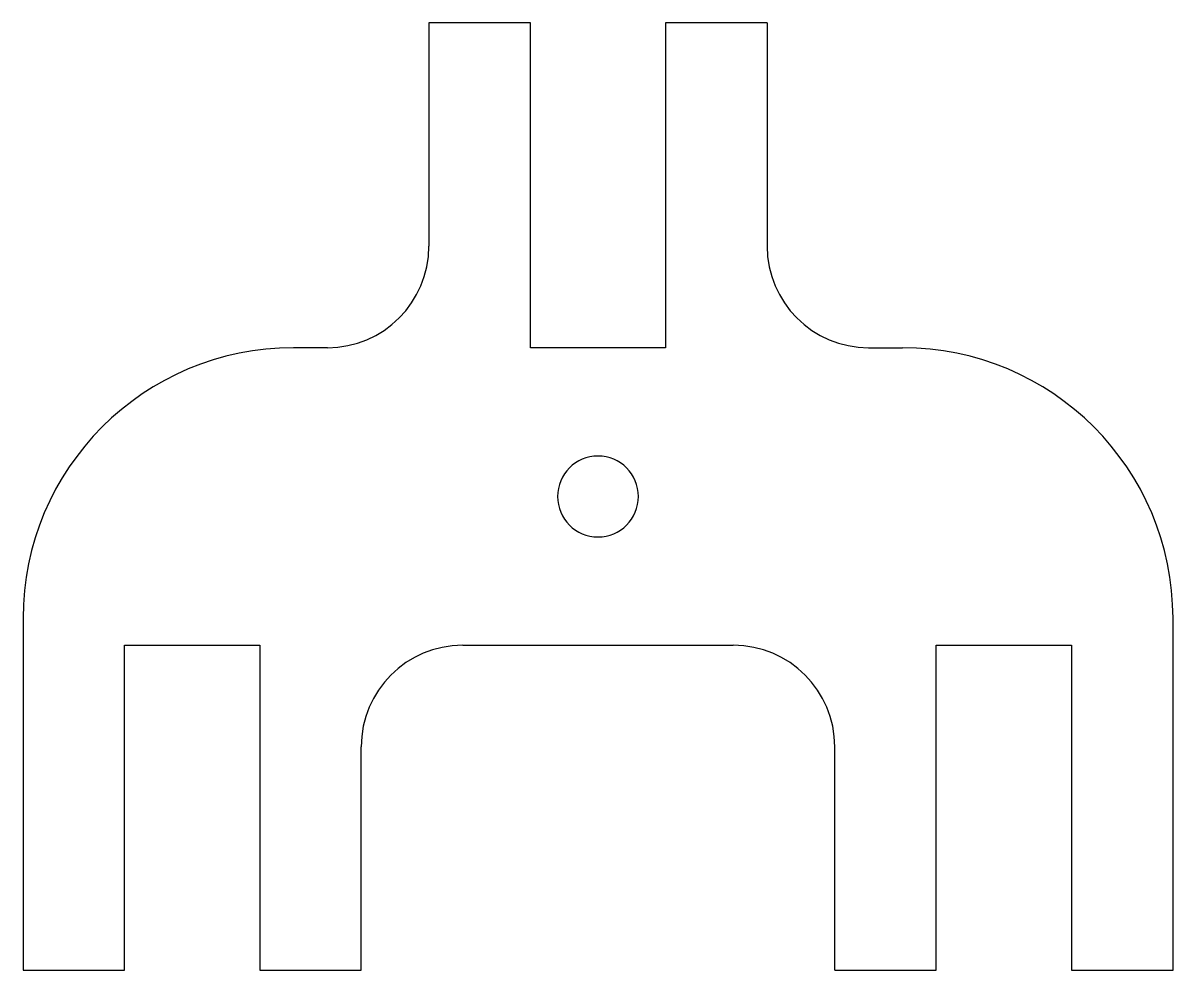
# Model space of a CAD drawing. Header units: inches. Extents: x 1 to 3.12, y 1 to 2.75.
import ezdxf

# ---------------------------------------------------------------- set-up
doc = ezdxf.new("R2010")
doc.units = ezdxf.units.IN
doc.layers.get('0').update_dxf_attribs({"linetype": 'CONTINUOUS'})

msp = doc.modelspace()

# ---------------------------------------------------------------- linework, layer by layer
at = {"color": 0, "linetype": 'CONTINUOUS'}
for p, q in [((1.75, 2.75), (1.75, 2.3375)), ((1.9375, 2.75), (1.75, 2.75)), ((1.9375, 2.15), (1.9375, 2.75)), ((2.1875, 2.75), (2.1875, 2.15)), ((2.375, 2.75), (2.1875, 2.75)), ((2.375, 2.75), (2.375, 2.3375)), ((1.5625, 2.15), (1.5, 2.15)), ((2.1875, 2.15), (1.9375, 2.15)), ((2.5625, 2.15), (2.625, 2.15)), ((1, 1.65), (1, 1)), ((3.125, 1), (3.125, 1.65)), ((1.1875, 1.6), (1.4375, 1.6)), ((1.1875, 1), (1.1875, 1.6)), ((1.4375, 1.6), (1.4375, 1)), ((1.8125, 1.6), (2.3125, 1.6)), ((2.6875, 1.6), (2.9375, 1.6)), ((2.6875, 1), (2.6875, 1.6)), ((2.9375, 1.6), (2.9375, 1)), ((1.625, 1), (1.625, 1.4125)), ((2.5, 1), (2.5, 1.4125)), ((1, 1), (1.1875, 1)), ((1.4375, 1), (1.625, 1)), ((2.5, 1), (2.6875, 1)), ((2.9375, 1), (3.125, 1))]:
    msp.add_line(p, q, dxfattribs=at)
for centre, radius, start, end in [((2.5625, 2.3375), 0.1875, 180, 270), ((1.5625, 2.3375), 0.1875, 270, 360), ((1.5, 1.65), 0.5, 90, 180), ((2.625, 1.65), 0.5, 360, 90), ((2.0625, 1.875), 0.0747, 360, 180), ((2.0625, 1.875), 0.0747, 180, 360), ((1.8125, 1.4125), 0.1875, 90, 180), ((2.3125, 1.4125), 0.1875, 360, 90)]:
    msp.add_arc(centre, radius, start, end, dxfattribs=at)

doc.saveas('drawing.dxf')
